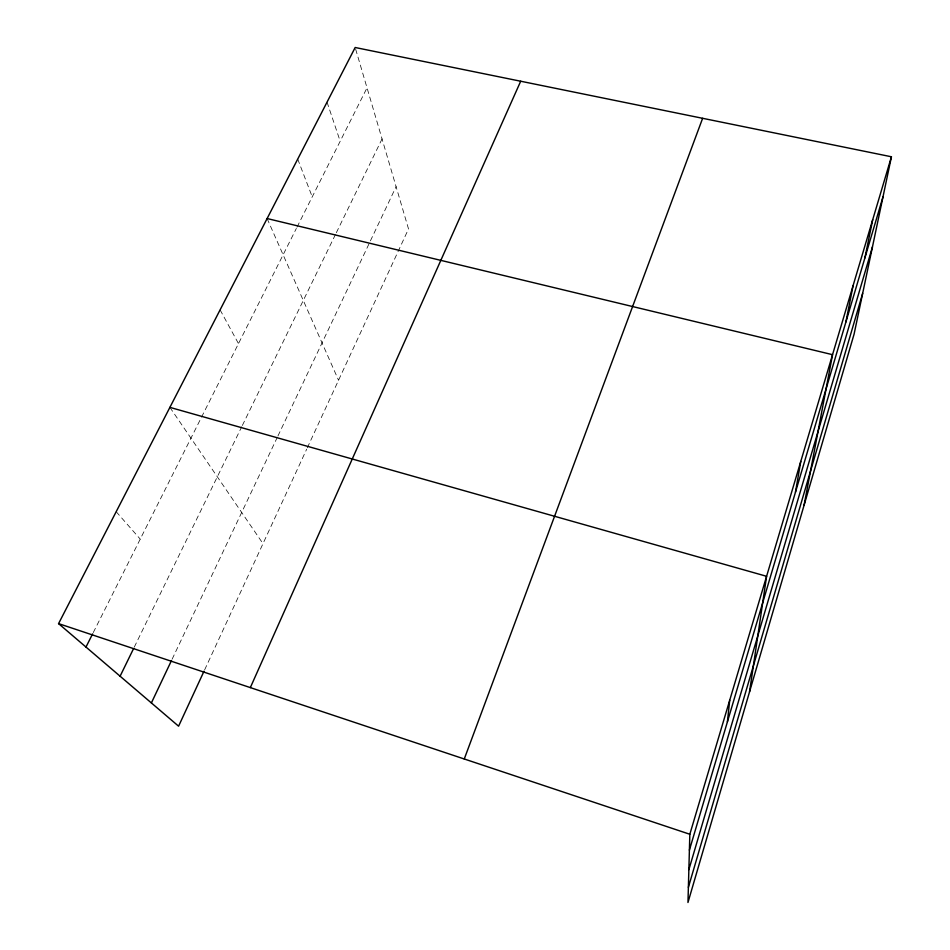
<?xml version="1.0" encoding="UTF-8"?>
<svg xmlns="http://www.w3.org/2000/svg" width="950" height="950" viewBox="0 0 950 950"><rect width="100%" height="100%" fill="white"/><g stroke="black" fill="none" stroke-linecap="round" stroke-linejoin="round"><path stroke-width="0.71" stroke-dasharray="4.75 3.56" d="M204.63 669.869L306.696 449.148M307.301 447.818L408.524 228.926L355.573 48.889M172.128 659.193L277.281 437.344M277.923 436.003L369.787 242.191M370.417 240.861L396.103 186.675M134.247 647.188L241.704 426.787M242.345 425.469L335.694 234.009M336.336 232.703L382.054 138.914M93.266 632.569L200.854 418.487M201.519 417.169L296.353 228.451M297.017 227.133L367.032 87.827M116.185 511.706L140.232 539.113M169.896 407.372L262.996 543.649M220.091 309.866L238.486 343.603M267.104 218.536L338.544 380.249M297.718 159.101L312.241 196.852M327.037 102.137L340.183 141.241"/><path stroke-width="1.43" d="M891.432 156.774L689.831 834.254L687.966 902.5L854.074 334.186L891.432 156.774L355.169 47.5L58.568 623.616L178.588 726.192L204.013 671.211M727.403 721.869L729.719 700.197M749.538 691.861L766.591 576.294L169.896 407.372M795.471 492.171L800.767 461.439M804.056 505.317L832.544 354.683L267.104 218.536M845.904 321.967L853.1 285.594M864.88 257.973L872.706 219.699M688.382 887.324L862.659 293.396M688.869 869.666L872.456 246.917M689.391 850.143L883.025 196.733M464.265 758.991L702.632 118.311M250.337 687.598L520.695 81.225M151.382 702.941L171.499 660.523M120.104 676.21L133.606 648.518M85.987 647.057L92.601 633.887M58.568 623.616L689.831 834.254"/></g></svg>
